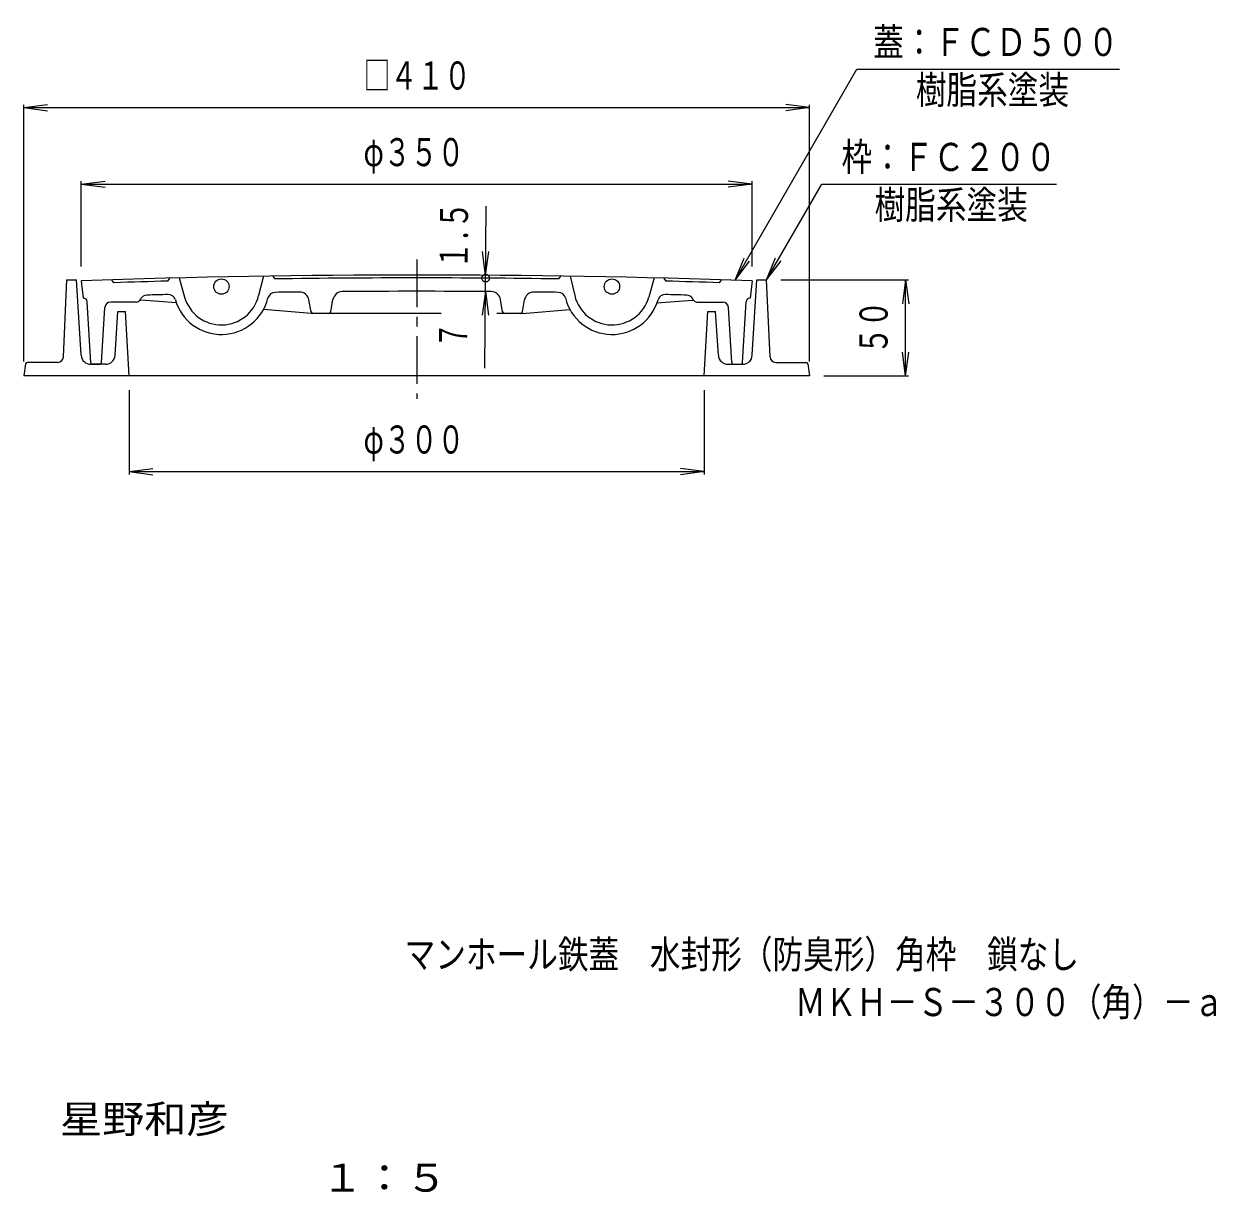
# Model space of a CAD drawing. Units: millimetres, scale not verified. Extents: x -491 to 384, y -667 to 704.
# Drawn here: x -258 to 364, y -667 to -57 of the extents above; entities that cross this region are included whole.
import ezdxf
from ezdxf.enums import TextEntityAlignment as Align

# ---------------------------------------------------------------- set-up
doc = ezdxf.new("R2010")
doc.units = ezdxf.units.MM
doc.header["$LTSCALE"] = 5
doc.header["$PDMODE"] = 32
doc.header["$PDSIZE"] = 4
doc.linetypes.add('CHAIN1', pattern=[8, 5, -1, 1, -1])
for name, color, linetype, lineweight in [('1-1_1-1ﾚｲﾔ', 2, 'Continuous', 18), ('1-2_1-2ﾚｲﾔ', 3, 'Continuous', 18), ('1-4_1-4ﾚｲﾔ', 7, 'Continuous', 18), ('1-5_1-5ﾚｲﾔ', 7, 'Continuous', 18)]:
    doc.layers.add(name, color=color, linetype=linetype, lineweight=lineweight)
doc.layers.add('F-4_F-4ﾚｲﾔ', color=2, linetype='Continuous')
doc.layers.add('F-5_F-5ﾚｲﾔ', color=6, linetype='Continuous')
doc.styles.add('ＭＳ ゴシック', font='')
doc.styles.get('ＭＳ ゴシック').set_extended_font_data('MS Gothic')

msp = doc.modelspace()

# ---------------------------------------------------------------- linework, layer by layer
at = {"layer": '1-1_1-1ﾚｲﾔ'}
for p, q in [((-237.798, -231.153), (-235.931, -191.014)), ((-235.931, -191.014), (-230.931, -191.014)), ((-228.527, -230.319), (-230.931, -191.014)), ((121.664, -230.319), (124.069, -191.014)), ((124.069, -191.014), (129.069, -191.014)), ((130.936, -231.153), (129.069, -191.014)), ((-210.826, -230.319), (-209.431, -207.514)), ((-209.431, -207.514), (-205.431, -207.514)), ((-203.431, -241.014), (-205.431, -207.514)), ((96.569, -241.014), (98.569, -207.514)), ((98.569, -207.514), (102.569, -207.514)), ((103.964, -230.319), (102.569, -207.514)), ((-257.553, -234.872), (-258.431, -241.014)), ((-240.795, -234.014), (-256.564, -234.014)), ((-215.816, -235.014), (-223.536, -235.014)), ((108.954, -235.014), (116.674, -235.014)), ((133.932, -234.014), (149.702, -234.014)), ((150.692, -234.872), (151.569, -241.014)), ((151.569, -241.014), (-258.431, -241.014))]:
    msp.add_line(p, q, dxfattribs=at)
for centre, radius, start, end in [((-256.564, -235.014), 1, 90, 171.86929), ((-240.795, -231.014), 3, 270, 357.33694), ((-223.536, -230.014), 5, 183.49982, 270), ((-215.816, -230.014), 5, 270, 356.49997), ((108.954, -230.014), 5, 183.50003, 270), ((116.674, -230.014), 5, 270, 356.50018), ((133.932, -231.014), 3, 182.66306, 270), ((149.702, -235.014), 1, 8.13071, 90)]:
    msp.add_arc(centre, radius, start, end, dxfattribs=at)
at = {"layer": '1-2_1-2ﾚｲﾔ', "linetype": 'CHAIN1'}
msp.add_line((-53.437, -180.263), (-53.437, -253.119), dxfattribs=at)
at = {"layer": '1-2_1-2ﾚｲﾔ'}
for p, q in [((-228.437, -191.496), (-227.437, -200.517)), ((-211.437, -192.43), (-212.437, -190.961)), ((-182.43, -190.097), (-183.399, -191.622)), ((-177.431, -189.97), (-174.56, -199.984)), ((-133.44, -189.073), (-135.9, -199.195)), ((-128.441, -188.995), (-127.41, -190.48)), ((21.568, -188.995), (20.537, -190.48)), ((26.567, -189.073), (29.027, -199.195)), ((70.558, -189.97), (67.687, -199.984)), ((75.556, -190.097), (76.525, -191.622)), ((104.563, -192.43), (105.563, -190.961)), ((121.563, -191.496), (120.563, -200.517)), ((-223.491, -234.071), (-225.327, -202.398)), ((-199.602, -202.513), (-213.116, -202.513)), ((-197.862, -201.499), (-197.548, -200.944)), ((-178.825, -203.028), (-197.282, -201.61)), ((-108.584, -207.609), (-109.691, -201.426)), ((-98.291, -207.607), (-97.161, -201.213)), ((-8.583, -207.607), (-9.713, -201.213)), ((1.711, -207.609), (2.817, -201.426)), ((71.952, -203.028), (90.408, -201.61)), ((90.989, -201.499), (90.675, -200.944)), ((92.729, -202.513), (106.242, -202.513)), ((116.618, -234.071), (118.454, -202.398)), ((-217.879, -234.075), (-216.11, -205.329)), ((-108.437, -208.432), (-133.426, -206.513)), ((-40.595, -208.432), (-108.437, -208.432)), ((1.563, -208.432), (-11.625, -208.432)), ((1.563, -208.432), (26.552, -206.513)), ((111.005, -234.075), (109.236, -205.329)), ((-222.493, -235.013), (-218.877, -235.013)), ((112.004, -235.013), (115.619, -235.013))]:
    msp.add_line(p, q, dxfattribs=at)
for centre in [(-155.335, -194.472), (48.461, -194.472)]:
    msp.add_circle(centre, 4, dxfattribs=at)
for centre, radius, start, end in [((-53.437, -5188.432), 4999.999, 87.99423, 92.00577), ((-53.437, -5188.432), 4998.501, 91.48987, 91.81139), ((-53.437, -5188.432), 4998.501, 89.15204, 90.84796), ((-53.437, -5188.432), 4998.501, 88.18861, 88.51013), ((-194.067, -202.915), 4, 92.53252, 150.48016), ((-53.437, -5188.432), 4991.501, 91.49049, 91.61504), ((-183.167, -202.62), 4, 18.31509, 91.49052), ((-127.193, -201.477), 4, 91.76396, 164.02753), ((-53.437, -5188.432), 4991.501, 90.70294, 90.8466), ((-114.613, -202.307), 5, 10.14726, 90.70293), ((-92.237, -202.083), 5, 90.44586, 169.97586), ((-53.437, -5188.432), 4991.501, 89.55417, 90.44583), ((-14.636, -202.083), 5, 10.02414, 89.55414), ((7.739, -202.307), 5, 89.29707, 169.85274), ((-53.437, -5188.432), 4991.501, 89.1534, 89.29706), ((20.32, -201.477), 4, 15.97247, 88.23604), ((76.294, -202.62), 4, 88.50948, 161.68491), ((-53.437, -5188.432), 4991.501, 88.38496, 88.50951), ((87.194, -202.915), 4, 29.51984, 87.46748), ((-227.324, -202.513), 2, 3.31833, 93.22772), ((-213.116, -205.513), 3, 90, 176.47856), ((-199.602, -200.513), 2, 270, 330.00108), ((-197.445, -202.597), 1, 80.63289, 136.00473), ((-155.335, -194.472), 25, 195.99782, 346.34012), ((-155.335, -194.472), 20, 195.99782, 346.34012), ((48.461, -194.472), 25, 193.6597, 344.00218), ((48.461, -194.472), 20, 193.66007, 344.00218), ((90.571, -202.597), 1, 43.99527, 99.36711), ((92.729, -200.513), 2, 209.99892, 270), ((106.242, -205.513), 3, 3.52144, 90), ((120.451, -202.513), 2, 86.77228, 176.68167), ((-107.6, -207.432), 1, 190.1478, 270), ((-99.276, -207.432), 1, 270, 349.9761), ((-7.598, -207.432), 1, 190.0239, 270), ((0.727, -207.432), 1, 270, 349.8522), ((-222.493, -234.013), 1, 183.31824, 270), ((-218.877, -234.013), 1, 270, 356.4783), ((112.004, -234.013), 1, 183.5217, 270), ((115.619, -234.013), 1, 270, 356.68176)]:
    msp.add_arc(centre, radius, start, end, dxfattribs=at)
at = {"layer": '1-4_1-4ﾚｲﾔ'}
for p, q in [((-258.431, -101.014), (-246.038, -99.382)), ((-258.431, -233.514), (-258.431, -99.514)), ((151.569, -101.014), (139.176, -99.382)), ((151.569, -233.514), (151.569, -99.514)), ((-258.431, -101.014), (151.569, -101.014)), ((-258.431, -101.014), (-246.038, -102.645)), ((151.569, -101.014), (139.176, -102.645)), ((-228.437, -141.014), (-216.044, -139.382)), ((-228.437, -183.996), (-228.437, -139.514)), ((-228.437, -141.014), (121.563, -141.014)), ((-228.437, -141.014), (-216.044, -142.645)), ((121.563, -141.014), (109.17, -139.382)), ((121.563, -141.014), (109.17, -142.645)), ((121.563, -183.996), (121.563, -139.514)), ((-17.821, -236.973), (-17.213, -152.513)), ((-17.473, -188.562), (-19.015, -176.158)), ((-17.473, -188.562), (-15.752, -176.181)), ((136.569, -191.014), (203.189, -191.014)), ((201.689, -191.014), (200.057, -203.407)), ((201.689, -241.014), (201.689, -191.014)), ((201.689, -191.014), (203.32, -203.407)), ((-17.534, -197.06), (-19.254, -209.441)), ((-17.534, -197.06), (-15.991, -209.465)), ((201.689, -241.014), (200.057, -228.62)), ((201.689, -241.014), (203.32, -228.62)), ((159.069, -241.014), (203.189, -241.014)), ((-203.431, -248.514), (-203.431, -292.514)), ((96.569, -248.514), (96.569, -292.514)), ((-203.431, -291.014), (-191.038, -289.382)), ((-203.431, -291.014), (96.569, -291.014)), ((-203.431, -291.014), (-191.038, -292.645)), ((96.569, -291.014), (84.176, -289.382)), ((96.569, -291.014), (84.176, -292.645))]:
    msp.add_line(p, q, dxfattribs=at)
msp.add_point((-17.483, -190.06), dxfattribs=at)
at = {"layer": '1-5_1-5ﾚｲﾔ'}
for p, q in [((112.7, -191.194), (176.312, -81.014)), ((176.312, -81.014), (313.333, -81.014)), ((129.069, -191.014), (157.936, -141.014)), ((157.936, -141.014), (280.462, -141.014)), ((112.7, -191.194), (117.483, -179.645)), ((129.069, -191.014), (133.852, -179.465)), ((112.7, -191.194), (120.309, -181.277)), ((129.069, -191.014), (136.678, -181.097))]:
    msp.add_line(p, q, dxfattribs=at)

# ---------------------------------------------------------------- texts
at = {"layer": '1-4_1-4ﾚｲﾔ', "color": 3, "style": 'ＭＳ ゴシック', "width": 0.7}
for s, p in [('□４１０', (-81.181, -96.014)), ('φ３５０', (-81.187, -136.014)), ('φ３００', (-81.181, -286.014))]:
    msp.add_text(s, height=14.66, dxfattribs=at).set_placement(p, align=Align.BOTTOM_LEFT)
at = {"layer": '1-4_1-4ﾚｲﾔ', "color": 3, "style": 'ＭＳ ゴシック'}
for s, rotation, width, p in [('１.５', 89.588, 0.7, (-22.449, -185.282)), ('５０', 90, 0.7, (196.689, -229.764)), ('７', 89.587, 0.65, (-22.745, -226.471))]:
    msp.add_text(s, height=14.66, rotation=rotation, dxfattribs=dict(at, width=width)).set_placement(p, align=Align.BOTTOM_LEFT)
at = {"layer": '1-4_1-4ﾚｲﾔ', "color": 2, "style": 'ＭＳ ゴシック', "width": 1.1}
msp.add_text('星野和彦', height=14.66, dxfattribs=at).set_placement((-239.561, -640.732), align=Align.BOTTOM_LEFT)
at = {"layer": '1-5_1-5ﾚｲﾔ', "color": 6, "style": 'ＭＳ ゴシック', "width": 0.8}
for s, p in [('蓋：ＦＣＤ５００', (184.775, -78.514)), ('樹脂系塗装', (207.002, -103.514)), ('枠：ＦＣ２００', (168.261, -138.514)), ('樹脂系塗装', (185.479, -163.514))]:
    msp.add_text(s, height=14.66, dxfattribs=at).set_placement(p, align=Align.BOTTOM_LEFT)
at = {"layer": 'F-4_F-4ﾚｲﾔ', "color": 6, "style": 'ＭＳ ゴシック', "width": 0.8}
msp.add_text('ＭＫＨ－Ｓ－３００（角）－ａ', height=14.66, dxfattribs=at).set_placement((143.916, -579.642), align=Align.BOTTOM_LEFT)
at = {"layer": 'F-4_F-4ﾚｲﾔ', "style": 'ＭＳ ゴシック', "width": 1.1}
msp.add_text('１：５', height=14.66, dxfattribs=at).set_placement((-103.311, -671.309), align=Align.BOTTOM_LEFT)
at = {"layer": 'F-5_F-5ﾚｲﾔ', "style": 'ＭＳ ゴシック', "width": 0.8}
msp.add_text('マンホール鉄蓋\u3000水封形（防臭形）角枠\u3000鎖なし', height=14.66, dxfattribs=at).set_placement((-59.741, -554.744), align=Align.BOTTOM_LEFT)

doc.saveas('drawing.dxf')
